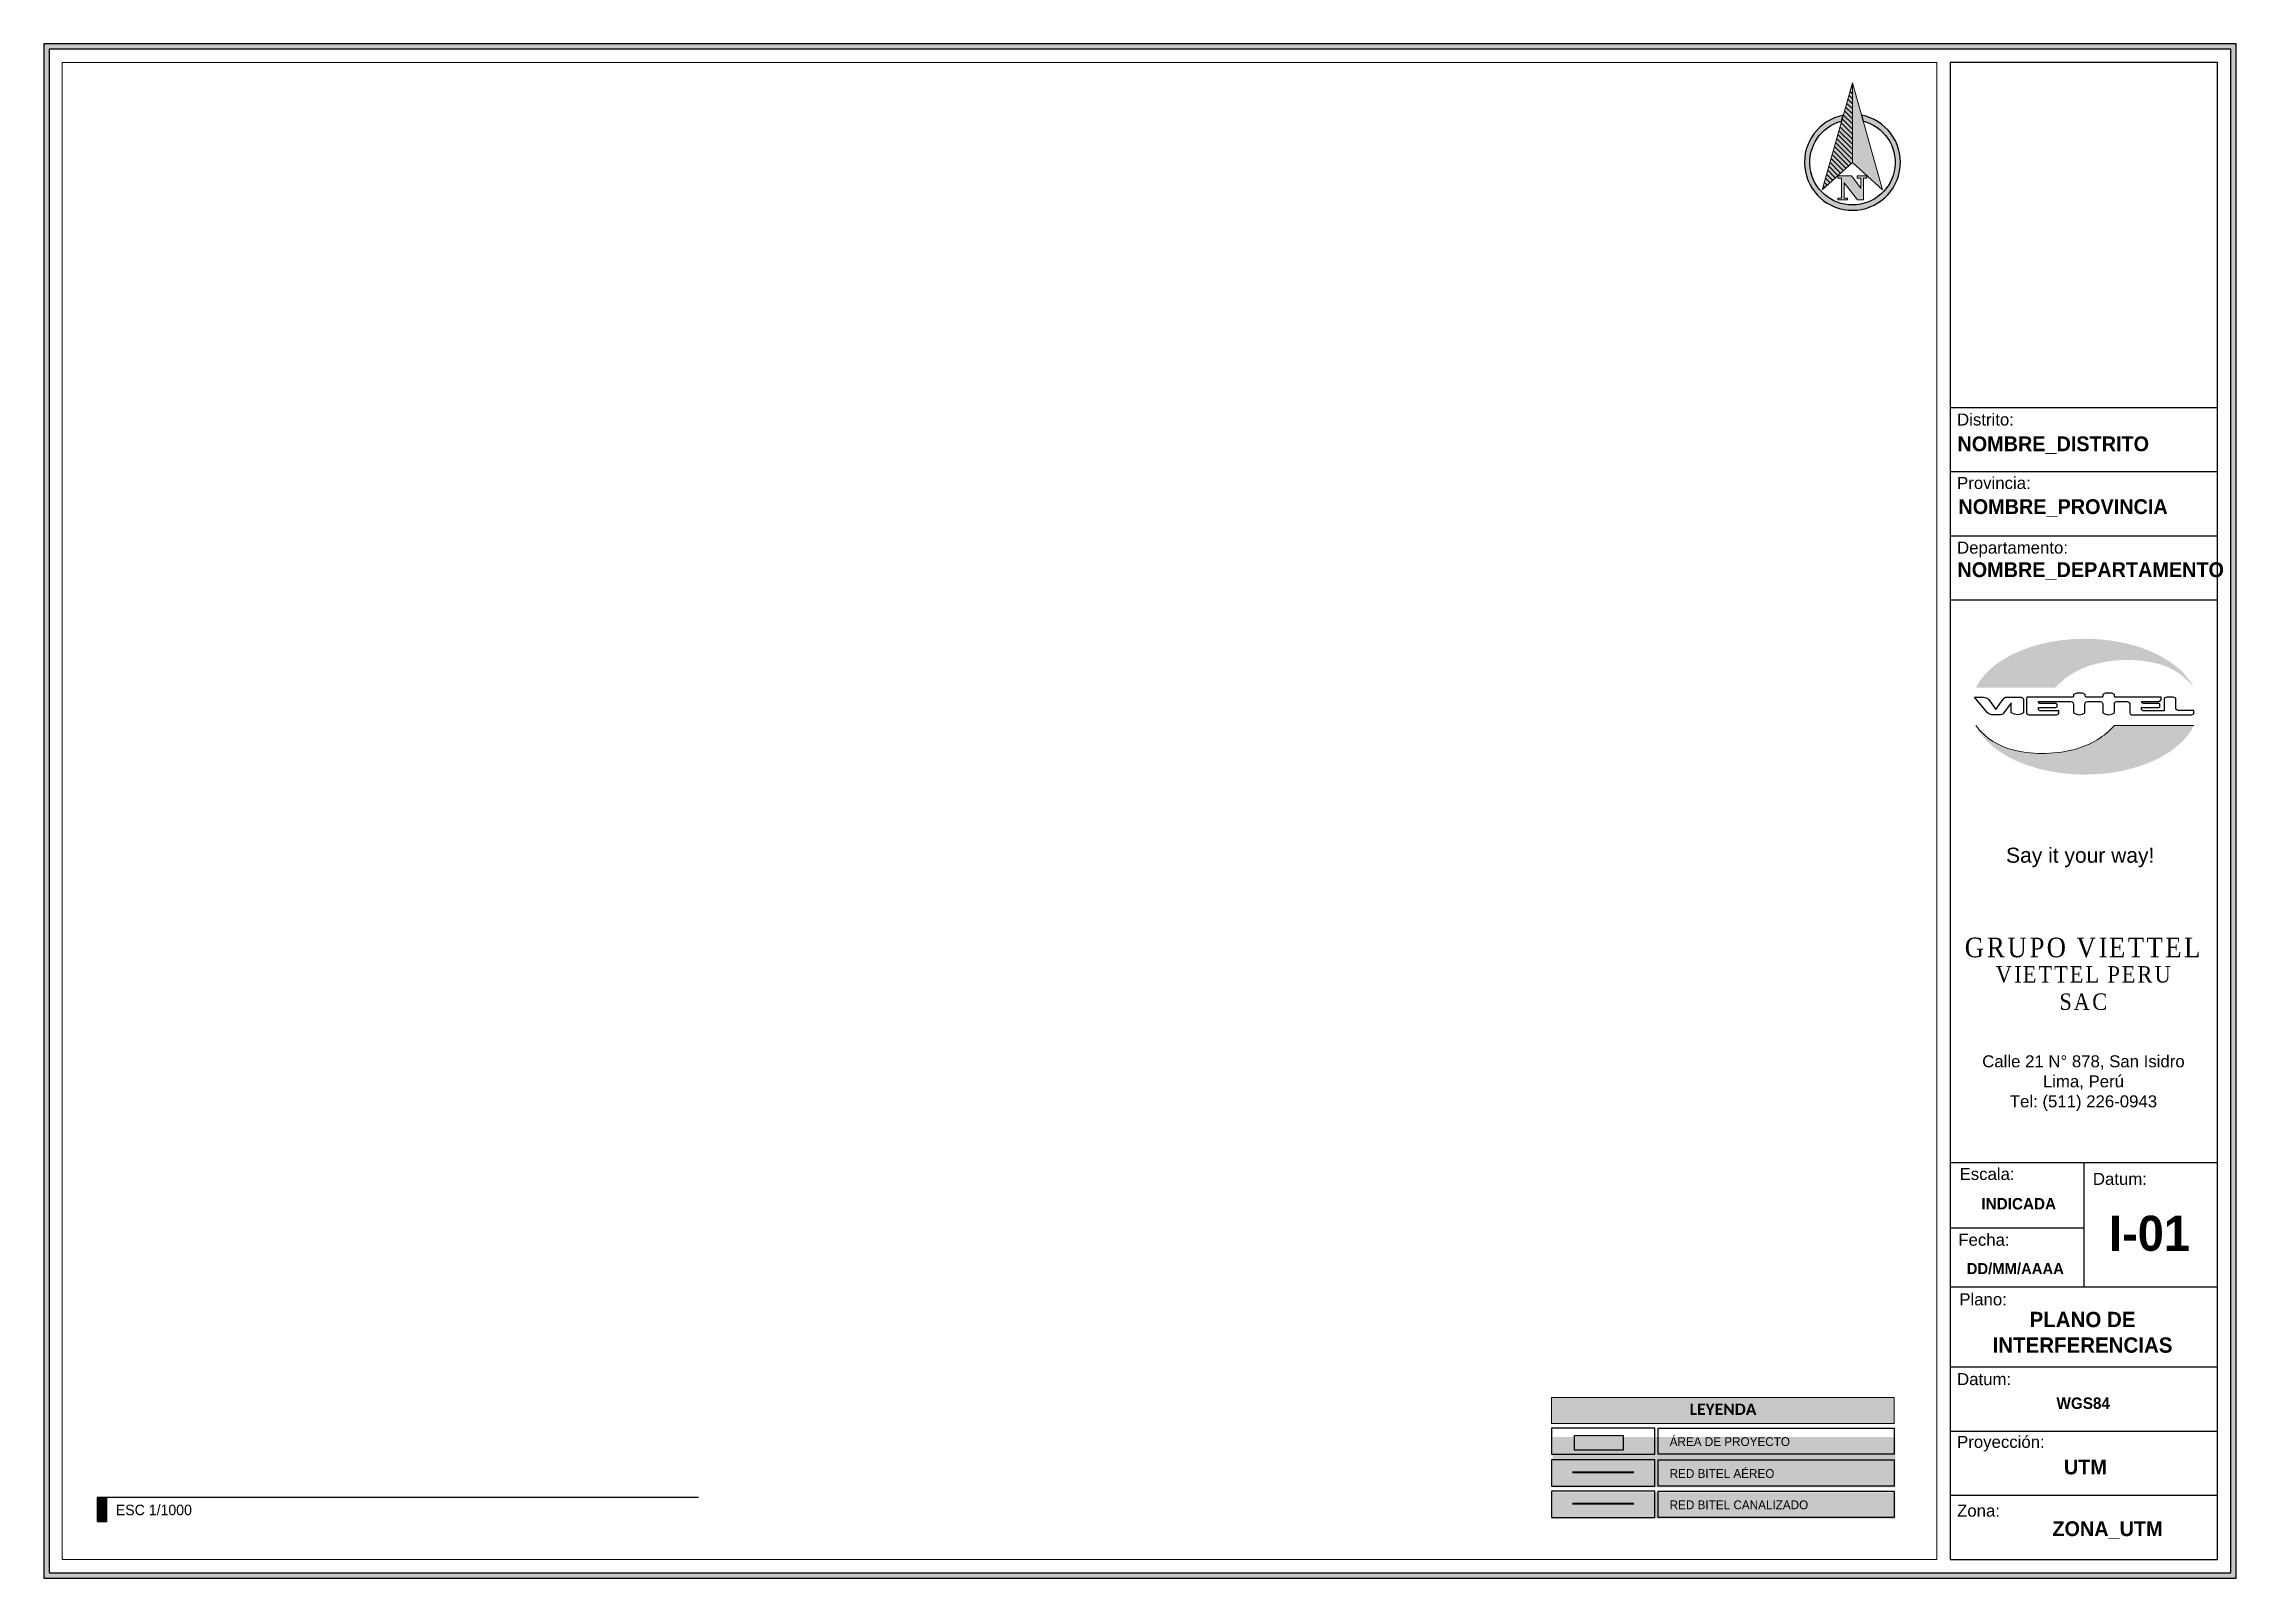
# Paper-space layout 'I-01' of a CAD drawing. Header units: metres, sheet in millimetres. Extents: x 4 to 294, y 2 to 205.
import ezdxf

# ---------------------------------------------------------------- set-up
doc = ezdxf.new("R2010")
doc.units = ezdxf.units.M
doc.styles.add('arial', font='arial.ttf')
doc.styles.add('Coordenadas', font='romans', dxfattribs={"width": 0.9, "height": 8})

# ---------------------------------------------------------------- blocks, each defined once
blk = doc.blocks.new('N')
at = {"true_color": 0xffffff}
h = blk.add_hatch(color=7, dxfattribs=at)
h.dxf.hatch_style = 1
h.paths.add_polyline_path([(331.4912634557687, 252.9935217273493), (340.2174112811866, 283.8750189016431), (348.8868958090368, 252.9935217273493), (340.2174112811866, 260.869720089137)])
at = {"true_color": 0x000000}
h = blk.add_hatch(dxfattribs=at)
h.set_pattern_fill('ANSI31', color=18, scale=0.325864074311962, angle=90.00000000000006)
h.set_pattern_definition([(135.0000000000001, (74.93302663058653, 57.17867552360326), (-0.7315857119941314, -0.7315857119941339), [])])
h.paths.add_polyline_path([(331.4912634557687, 252.9935217273493), (340.2174112811866, 260.869720089137), (340.2174112811866, 283.8750189016431)])
at = {"true_color": 0xc7c8ca}
h = blk.add_hatch(color=9, dxfattribs=at)
h.dxf.hatch_style = 1
edge = h.paths.add_edge_path()
edge.add_arc((340.2457580967624, 260.8980638544897), 13.85419111132999, 101.1542420021554, 439.1750990732233)
edge.add_line((342.8476888197987, 274.5057296301389), (343.3171577895699, 272.8334382018732))
edge.add_arc((340.2457237548071, 260.8980529834332), 12.32424956508326, -255.16987421571548, 75.56871351311958, ccw=False)
edge.add_line((337.0912818861421, 272.8117687698563), (337.5656527540009, 274.4905487892232))
at = {"true_color": 0x636466}
h = blk.add_hatch(color=251, dxfattribs=at)
h.dxf.hatch_style = 1
h.paths.add_polyline_path([(339.9340947933475, 257.0166158547118), (336.0243272611792, 257.0166158547118), (336.0243272611792, 256.3366562837109), (337.100929914964, 256.3366562837108), (337.100929914964, 250.5569999318237), (336.0243272611792, 250.5569999318237), (336.0243272611792, 250.0470302537601), (338.8008288419949, 250.0470302537601), (338.8008288419949, 250.5569999318237), (337.8942160809136, 250.5569999318237), (337.8942160809136, 254.9767371422076), (341.7473203155102, 250.0470302537601), (343.4472192425411, 250.0470302537601), (343.4472192425411, 256.3366562837109), (344.3538320036223, 256.3366562837109), (344.3538320036223, 257.0166158547118), (341.5773304228106, 257.0166158547117), (341.5773304228106, 256.3366562837108), (342.7105963741632, 256.3366562837109), (342.7105963741632, 253.4468281077672)])
at = {"color": 7, "lineweight": 5}
for points in [[(331.4912634557687, 252.9935217273493), (340.2174112811866, 283.8750189016431), (348.8868958090368, 252.9935217273493), (340.2174112811866, 260.869720089137)], [(339.9340947933475, 257.0166158547118), (336.0243272611792, 257.0166158547118), (336.0243272611792, 256.3366562837109), (337.100929914964, 256.3366562837108), (337.100929914964, 250.5569999318237), (336.0243272611792, 250.5569999318237), (336.0243272611792, 250.0470302537601), (338.8008288419949, 250.0470302537601), (338.8008288419949, 250.5569999318237), (337.8942160809136, 250.5569999318237), (337.8942160809136, 254.9767371422076), (341.7473203155102, 250.0470302537601), (343.4472192425411, 250.0470302537601), (343.4472192425411, 256.3366562837109), (344.3538320036223, 256.3366562837109), (344.3538320036223, 257.0166158547118), (341.5773304228106, 257.0166158547117), (341.5773304228106, 256.3366562837108), (342.7105963741632, 256.3366562837109), (342.7105963741632, 253.4468281077672)]]:
    blk.add_lwpolyline(points, close=True, dxfattribs=at)
blk.add_lwpolyline([(340.2174112811866, 260.869720089137), (340.2174112811866, 283.8750189016431)], dxfattribs=at)
blk.add_lwpolyline([(337.5656527540009, 274.4905487892232, 10.39531305954802), (342.8476888197987, 274.5057296301389), (343.3171577895699, 272.8334382018732, -7.789659092219981), (337.0912818861421, 272.8117687698563)], format="xyb", close=True)
blk = doc.blocks.new('N-1')
at = {"lineweight": 20}
blk.add_blockref('N', (-340.2174112811866, -283.8750189016431), dxfattribs=at)

psp = doc.layouts.new('I-01')

# ---------------------------------------------------------------- hatches: boundary and pattern name
h = psp.add_hatch(color=256)
h.dxf.hatch_style = 1
h.paths.add_polyline_path([(293.6807494957471, 204.6234965116831), (4.449173308273728, 204.6234965116831), (4.449173308273728, 2.161533991484982), (293.6807494957471, 2.161533991484982)])
h.paths.add_polyline_path([(292.9753066680752, 203.9180536840113), (5.154616135945643, 203.9180536840113), (5.154616135945601, 2.86697681915685), (292.9753066680752, 2.86697681915685)], flags=16)
h = psp.add_hatch(color=256)
h.dxf.hatch_style = 1
edge = h.paths.add_edge_path()
edge.add_spline(control_points=[(269.7979422458824, 119.6458286087765), (271.8554686952491, 121.8767135925167), (274.7776578264322, 122.6959044018627)], knot_values=[1, 1, 1, 1.552482069920366, 1.552482069920366, 1.552482069920366], weights=[1, 0.9620874573246094, 1], degree=2, periodic=0)
edge.add_spline(control_points=[(274.7776578264322, 122.6959044018627), (278.8528148364861, 123.8533685887575), (282.9836570369683, 122.913809801214)], knot_values=[1.552482069920366, 1.552482069920366, 1.552482069920366, 2.052868131521826, 2.052868131521826, 2.052868131521826], weights=[1, 0.9688646470753127, 1], degree=2, periodic=0)
edge.add_spline(control_points=[(282.9836570369683, 122.913809801214), (286.1430475257964, 122.2215933002817), (288.0991528908155, 119.6458286087766)], knot_values=[2.052868131521826, 2.052868131521826, 2.052868131521826, 2.75846739789448, 2.75846739789448, 2.75846739789448], weights=[1, 0.9384090446462783, 1], degree=2, periodic=0)
edge.add_spline(control_points=[(288.0991528908155, 119.6458286087766), (284.9712463315423, 126.1125450451302), (273.7194682655626, 126.1125450451288), (262.4676901995828, 126.1125450451274), (259.3397836403164, 119.6458286087765)], knot_values=[2.75846739789448, 2.75846739789448, 2.75846739789448, 4.047560435898009, 4.047560435898009, 5.33665347390153, 5.33665347390153, 5.33665347390153], weights=[1, 0.7993723168362034, 1, 0.7993723168362034, 1], degree=2, periodic=0)
edge.add_spline(control_points=[(259.3397836403164, 119.6458286087765), (264.5688629430994, 119.6458286087765), (269.7979422458824, 119.6458286087765)], knot_values=[0, 0, 0, 1, 1, 1], weights=[1, 1, 1], degree=2, periodic=0)
edge = h.paths.add_edge_path()
edge.add_ellipse((273.7194682655633, 117.1559708185016), major_axis=(14.96974199097202, 0), ratio=0.5983118634929533, start_angle=189.8234253769219, end_angle=350.1765746230923)
edge.add_line((288.0991528908124, 114.6661130282267), (277.6409942852465, 114.6661130282267))
edge.add_arc((269.7716037944102, 121.9239856632146), 10.70532679944761, 285.6600239326603, 317.31491479575186, ccw=False)
edge.add_arc((268.1319290887598, 127.5628034913707), 16.57752580978911, 257.1860929563555, 285.85610241329096, ccw=False)
edge.add_arc((266.3352582800536, 119.9786656533872), 8.784069719119385, 217.2140194290104, 257.6418794196527, ccw=False)
at = {"true_color": 0xffffff}
h = psp.add_hatch(color=7, dxfattribs=at)
h.dxf.hatch_style = 1
h.paths.add_polyline_path([(248.5551456545632, 22.56203519867633), (203.3451589428974, 22.56203519867633), (203.3451589428974, 26.00213779333619), (248.5551456545632, 26.00213779333619)])
h = psp.add_hatch(color=7, dxfattribs=at)
h.dxf.hatch_style = 1
h.paths.add_polyline_path([(248.734953592206, 17.34339224885404), (203.5249668805402, 17.34339224885404), (203.5249668805402, 20.78349484351391), (248.734953592206, 20.78349484351391)])
h = psp.add_hatch(color=7, dxfattribs=at)
h.dxf.hatch_style = 1
h.paths.add_polyline_path([(248.734953592206, 14.16561842833688), (203.5249668805402, 14.16561842833688), (203.5249668805402, 17.60572102299674), (248.734953592206, 17.60572102299674)])
h = psp.add_hatch(color=256)
h.dxf.hatch_style = 1
h.paths.add_polyline_path([(12.75449200392013, 12.7898361892118), (11.48739649449918, 12.7898361892118), (11.48739649449918, 9.622097415659452), (12.75449200392012, 9.622097415659452)])
h = psp.add_hatch(color=7, dxfattribs=at)
h.dxf.hatch_style = 1
h.paths.add_polyline_path([(248.734953592206, 10.03266383856261), (203.5249668805402, 10.03266383856261), (203.5249668805402, 13.47276643322247), (248.734953592206, 13.47276643322247)])

# ---------------------------------------------------------------- linework, layer by layer
for p, q in [((255.9395582153018, 156.6533842299957), (291.2116995988956, 156.6533842299957)), ((255.9395582153018, 148.1880702979332), (291.2116995988956, 148.1880702979332)), ((255.9395582153018, 139.7227563658707), (291.2116995988956, 139.7227563658707)), ((255.9395582153018, 131.2574424338082), (291.2116995988956, 131.2574424338083)), ((255.9395582153018, 57.00818727212144), (291.2116995988955, 57.00818727212147)), ((273.5756289070986, 57.00818727212147), (273.5756289070987, 40.6081680996021)), ((255.9395582153018, 48.36803920399271), (273.5756289070987, 48.36803920399271)), ((255.9395582153018, 40.60816809960209), (291.2116995988955, 40.6081680996021)), ((255.9395582153018, 30.02652568452397), (291.2116995988955, 30.02652568452401)), ((255.9395582153018, 21.56121175246149), (291.2116995988956, 21.5612117524615)), ((255.9395582153018, 13.09589782039899), (291.2116995988956, 13.09589782039901))]:
    psp.add_line(p, q)
at = {"color": 18, "lineweight": 13, "true_color": 0x000000}
psp.add_line((277.6409942852466, 114.6661130282267), (288.0991528908126, 114.6661130282267), dxfattribs=at)
at = {"color": 5, "lineweight": 40}
psp.add_line((214.2030358524557, 16.08926285186351), (206.1249479443183, 16.08926285186351), dxfattribs=at)
at = {"color": 3, "lineweight": 40}
psp.add_line((214.2030358524557, 11.95630826208923), (206.1249479443183, 11.95630826208923), dxfattribs=at)
for points in [[(293.6807494957471, 204.6234965116831), (4.449173308273728, 204.6234965116831), (4.449173308273728, 2.161533991484982), (293.6807494957471, 2.161533991484982)], [(292.9753066680752, 203.9180536840113), (5.154616135945643, 203.9180536840113), (5.154616135945601, 2.86697681915685), (292.9753066680752, 2.86697681915685)], [(291.2116995988956, 202.1544466148316), (255.9395582153018, 202.1544466148316), (255.9395582153018, 4.630583888336539), (291.2116995988955, 4.630583888336539)], [(203.3451589428974, 18.52914405129975), (216.9828248538767, 18.52914405129975), (216.9828248538767, 21.96924664595965), (203.3451589428974, 21.96924664595965)], [(248.5551456545632, 18.52914405129975), (217.436177480982, 18.52914405129975), (217.436177480982, 21.96924664595965), (248.5551456545632, 21.96924664595965)], [(203.3451589428974, 14.31800564403772), (216.9828248538767, 14.31800564403772), (216.9828248538767, 17.75810823869763), (203.3451589428974, 17.75810823869763)], [(248.5551456545632, 14.31800564403772), (217.436177480982, 14.31800564403772), (217.436177480982, 17.75810823869763), (248.5551456545632, 17.75810823869763)], [(203.3451589428974, 10.18505105426345), (216.9828248538767, 10.18505105426345), (216.9828248538767, 13.62515364892336), (203.3451589428974, 13.62515364892336)], [(248.5551456545632, 10.18505105426345), (217.436177480982, 10.18505105426345), (217.436177480982, 13.62515364892336), (248.5551456545632, 13.62515364892336)]]:
    psp.add_lwpolyline(points, close=True)
at = {"linetype": 'Continuous'}
psp.add_lwpolyline([(283.616652981911, 117.1559708185014), (283.6166529819109, 117.529449487043), (283.4921600923975, 117.5916959317996), (281.4380274154179, 117.5916959317996), (281.2512880811445, 117.6539423765564), (281.2512880811446, 117.8406817108277), (283.4921600923976, 117.8406817108277), (283.6788994266667, 117.9651746003413), (283.8033923161822, 118.0896674898544), (283.8033923161822, 118.4008997136394), (277.7032407300045, 118.4008997136394), (277.640994285249, 118.5253926031532), (277.640994285249, 118.7743783821803), (277.2675156167065, 118.9611177164509), (276.4583118348638, 118.9611177164509), (276.084833166325, 118.7743783821803), (276.0848331663251, 118.5253926031532), (276.0225867215696, 118.4008997136394), (273.9062075998379, 118.4008997136394), (273.7817147103206, 118.5253926031532), (273.7817147103206, 118.7743783821803), (273.4082360417799, 118.9611177164509), (272.5990322599411, 118.9611177164509), (272.2255535914007, 118.7743783821803), (272.2255535914007, 118.5253926031532), (272.1633071466449, 118.4008997136394), (266.0631555604693, 118.4008997136394), (266.0009091157174, 118.2141603793684), (266.0009091157174, 116.3467670366624), (266.0631555604693, 116.2222741471486), (266.3121413394982, 116.0977812576387), (269.9846815801517, 116.0977812576351), (270.2336673591806, 116.2222741471486), (270.2959138039385, 116.3467670366624), (270.2959138039383, 116.5957528156901), (267.7438095689087, 116.5957528156901), (267.6815631241509, 116.6780484495575), (267.619316679395, 116.7824921499607), (267.619316679395, 117.0314779289877), (269.86018869064, 117.0314779289877), (270.0469280249075, 117.1559708185014), (270.0469280249075, 117.4672030422863), (269.9224351353957, 117.5916959317996), (267.7438095689087, 117.5916959317996), (267.619316679395, 117.6539423765564), (267.619316679395, 117.8406817108277), (271.8520749228582, 117.8406817108277), (272.0388142571315, 117.7784352660707), (272.1633071466448, 117.6539423765564), (272.2255535914007, 117.4672030422863), (272.2255535914007, 116.3467670366624), (272.5990322599411, 116.1600277023921), (272.9725109284836, 116.0977812576351), (273.4082360417799, 116.1600277023921), (273.7194682655645, 116.3467670366624), (273.7194682655647, 117.4672030422863), (273.7817147103206, 117.6539423765564), (273.9062075998379, 117.7784352660707), (273.9062075998379, 117.7784352660707), (274.0929469341072, 117.8406817108277), (275.7736009425445, 117.8406817108277), (275.9603402768139, 117.7784352660707), (276.0848331663251, 117.529449487043), (276.084833166325, 116.3467670366624), (276.4583118348638, 116.1600277023921), (276.8940369481661, 116.0977812576351), (277.2675156167065, 116.1600277023921), (277.6409942852489, 116.3467670366624), (277.640994285249, 117.6539423765564), (277.6409942852489, 117.6539423765564), (277.7654871747644, 117.7784352660707), (277.9522265090336, 117.8406817108277), (279.3216482936823, 117.8406817108277), (279.4461411831937, 117.7784352660707), (279.5706340727112, 117.6539423765564), (279.632880517467, 117.529449487043), (279.632880517467, 116.3467670366624), (279.6951269622268, 116.1600277023921), (279.8818662964961, 116.0977812576351), (287.7871647806163, 116.0977812576351), (287.9739041148856, 116.1600277023921), (288.0983970044011, 116.2222741471486), (288.0983970044011, 116.6579992604472), (286.0442643274254, 116.6579992604472), (285.8575249931521, 116.7202457052037), (285.7330321036367, 116.8447385947177), (285.7330321036367, 118.2764068241253), (285.3595534351, 118.4008997136394), (284.5503496532614, 118.4008997136394), (284.1768709847189, 118.2764068241253), (284.1768709847189, 116.5957528156901), (281.3757809706579, 116.5957528156901), (281.2512880811445, 116.7202457052037), (281.1890416363848, 116.7824921499607), (281.1890416363848, 117.0314779289877), (283.4921600923976, 117.0314779289877), (283.6166529819109, 117.1559708185014), (283.5544065371534, 117.0937243737449)], dxfattribs=at)
for points in [[(265.6274304471769, 116.3467670366624), (265.6274304471769, 116.3467670366624), (265.2539517786305, 116.1600277023921), (264.8182266653342, 116.0977812576351), (264.4447479967916, 116.1600277023921), (264.0090228834935, 116.3467670366624), (264.0090228834935, 117.6539423765564), (264.0090228834935, 117.6539423765564), (262.888586877874, 116.1600277023921), (262.5773546540852, 116.0977812576351), (261.3946722037041, 116.0977812576351), (261.1456864246788, 116.1600277023921), (260.8967006456519, 116.3467670366624), (259.1738796907669, 118.4008997136394), (260.33648264284, 118.4008997136394), (260.7099613113826, 118.3386532688817), (261.0211935351635, 118.1519139346114), (261.9548902065176, 116.7824921499607), (262.9508333226296, 118.1519139346114), (263.0753262121434, 118.2764068241253), (263.2620655464123, 118.4008997136394), (265.3161982233862, 118.4008997136394), (265.5029375576595, 118.3386532688817), (265.6274304471769, 118.2141603793684)], [(266.3121413394982, 116.0977812576387), (266.3121413394982, 116.0977812576387)], [(277.7032407300047, 117.6539423765564), (277.7032407300047, 117.6539423765564)], [(256.6736428433153, 103.5546693103572), (256.6736428433153, 103.5546693103572)]]:
    psp.add_lwpolyline(points, close=True, dxfattribs=at)
at = {"color": 18, "lineweight": 13, "true_color": 0x000000}
for points in [[(259.3397836403133, 114.6661130282267, 0.1782525521066455), (264.4552794941605, 111.3981318357894, 0.1257531770670498), (272.6612787046966, 111.6160372351407, 0.1390055931677653), (277.6409942852466, 114.6661130282267)], [(259.3397836403133, 114.6661130282267, 0.1782525521066455), (264.4552794941605, 111.3981318357894, 0.1257531770670498), (272.6612787046966, 111.6160372351407, 0.1390055931677653), (277.6409942852466, 114.6661130282267)], [(259.3397836403132, 114.6661130282267, 0.1782525521066455), (264.4552794941605, 111.3981318357894, 0.1257531770670498), (272.6612787046966, 111.6160372351407, 0.1390055931677653), (277.6409942852465, 114.6661130282267)], [(259.3397836403132, 114.6661130282267, 0.1782525521066455), (264.4552794941605, 111.3981318357894, 0.1257531770670498), (272.6612787046966, 111.6160372351407, 0.1390055931677653), (277.6409942852465, 114.6661130282267)]]:
    psp.add_lwpolyline(points, format="xyb", dxfattribs=at)
at = {"lineweight": 15}
psp.add_lwpolyline([(248.5551456545632, 22.56203519867633), (203.3451589428974, 22.56203519867633), (203.3451589428974, 26.00213779333619), (248.5551456545632, 26.00213779333619)], close=True, dxfattribs=at)
at = {"color": 6}
psp.add_lwpolyline([(206.3974019594014, 20.98267428896999), (212.8183022044108, 20.98267428896999), (212.8183022044108, 19.03837673351035), (206.3974019594014, 19.03837673351035)], close=True, dxfattribs=at)
at = {"flags": 128}
psp.add_lwpolyline([(90.8075746033691, 12.7898361892118), (11.48739649449918, 12.7898361892118), (11.48739649449918, 9.622097415659457), (12.75449200392012, 9.622097415659457), (12.75449200392012, 12.7898361892118)], dxfattribs=at)

# ---------------------------------------------------------------- block references
at = {"xscale": 0.4565697207497236, "yscale": 0.4565697207497236, "zscale": 0.4565697207497236}
psp.add_blockref('N-1', (243.0470181885221, 199.477096747154), dxfattribs=at)

# ---------------------------------------------------------------- texts
at = {"linetype": 'Continuous', "char_height": 1.583656979754293, "attachment_point": 7, "style": 'arial'}
for s, insert in [('Distrito:', (256.8632199182204, 154.23751066109)), ('Provincia:', (256.8632199182204, 145.8658214217097)), ('Departamento:', (256.8632199182204, 136.8792519709515)), ('Escala:', (257.1960362688427, 54.6854809965421)), ('Datum:', (274.780035180679, 54.03435193254582)), ('Datum:', (256.8632199182204, 27.61065211561823))]:
    psp.add_mtext(s, dxfattribs=dict(at, insert=insert))
at = {"linetype": 'Continuous', "style": 'arial'}
for s, width, gutter_width, heights, insert, char_height, attachment_point in [('{\\fCentury Gothic|b1|i0|c0|p34;\\H0.91667x;NOMBRE_DISTRITO}', 29.99174542695698, 23.79724611291422, [0], (256.9085642949719, 150.5220496544724), 2.133300000000001, 7), ('\\pxt2;{\\fCentury Gothic|b1|i0|c0|p34;\\H0.91667x;NOMBRE_PROVINCIA}', 24.50022355174758, 23.79724611291422, [0], (257.0421276279201, 142.2301372447038), 2.133300000000001, 7), ('{\\fCentury Gothic|b1|i0|c0|p34;\\H0.91667x;NOMBRE_DEPARTAMENTO}', 13.29682773025514, 11.64844386241535, [0], (256.9085642949719, 133.9082254005014), 2.133333711640543, 7), ('\\pxqc;Say it your way!', 33.03650293964525, 20.83244686801877, [0], (256.5891949735799, 95.96873407748828), 1.984163892069901, 7), ('\\pxqc;Calle 21 N° 878, San Isidro\\PLima, Perú\\PTel: (511) 226-0943', 26.64417528121866, 14.6732777411225, [0], (260.2114714142934, 63.8126198778556), 1.583656979754293, 7), ('\\pxt2;{\\fCentury Gothic|b1|i0|c0|p34;\\H0.91667x;INDICADA}', 7.044283162189506, 19.44884002836795, [0], (260.0742704867337, 50.79361493059596), 1.643028288773943, 7), ('\\pxqc;{\\fCentury Gothic|b1|i0|c0|p34;I-01}', 10.56424040482914, 38.06472958919528, [0], (276.9667659790118, 45.28703688095196), 4.637822322881921, 7), ('{\\fCentury Gothic|b1|i0|c0|p34;\\H0.91667x;DD/MM/AAAA}', 10.94293520658812, 8.71265839797243, [1.287877953948626], (258.1331593877083, 42.23590067273256), 1.59566445938544, 7), ('{\\fMicrosoft Sans Serif|b0|i0|c0|p34;Plano:}', 11.64256793773134, 13.48508484488803, [1.828673169961619], (257.156185422097, 38.13756089275365), 1.583656979754293, 7), ('\\pxqc;{\\fCentury Gothic|b1|i0|c0|p34;PLANO DE INTERFERENCIAS}', 27.58567035779912, 16.59802925430997, [9.387868761943821], (259.6191415335677, 31.8832479333722), 2.022310717093244, 7), ('{\\fCalibri|b1|i0|c0|p34;\\H1.16667x;LEYENDA}', 8.886926846527121, 5.739525714609987, [0], (221.5748703418868, 25.2015591589101), 1.285186733135142, 1), ('\\pxt2;{\\fCentury Gothic|b1|i0|c0|p34;\\H0.91667x;WGS84}', 7.044283162189506, 19.44884002836795, [0], (269.9785003916133, 24.4738638934923), 1.643028288773943, 7), ('\\pxt32;{\\fCentury Gothic|b0|i0|c0|p34;\\H1.16667x;ÁREA DE PROYECTO}', 23.05523480741761, 4.421488032184478, [0], (218.9401879816739, 20.75735985367295), 0.9900535413953504, 1), ('\\pxt2;{\\fCentury Gothic|b1|i0|c0|p34;\\H0.91667x;UTM}', 5.28446995863015, 11.64844386241535, [0], (270.962626943357, 15.83214442411042), 2.133333711640543, 7), ('{\\fCentury Gothic|b0|i0|c0|p34;\\H1.16667x;RED BITEL AÉREO}', 33.59289320712171, 4.421488032184478, [0], (218.9401879816739, 16.54840718141746), 0.9900535413953504, 1), ('{\\fCentury Gothic|b0|i0|c0|p34;\\H1.16667x;ESC 1/1000}', 40.45222963050449, 5.324312141966259, [0], (13.95238405190113, 11.8587815564831), 1.192212678916509, 1), ('{\\fCentury Gothic|b0|i0|c0|p34;\\H1.16667x;RED BITEL CANALIZADO}', 33.59289320712171, 4.421488032184478, [0], (218.9401879816739, 12.41545259164319), 0.9900535413953504, 1), ('\\pxt2;{\\fCentury Gothic|b1|i0|c0|p34;\\H0.91667x;ZONA_UTM}', 8.493667181245506, 11.64844386241535, [0], (269.4431503561905, 7.366830492047952), 2.133333711640543, 7)]:
    psp.add_mtext_dynamic_manual_height_columns(s, width=width, gutter_width=gutter_width, heights=heights, dxfattribs=dict(at, insert=insert, char_height=char_height, attachment_point=attachment_point))
at = {"attachment_point": 1, "style": 'Coordenadas'}
for s, width, gutter_width, insert, char_height in [('\\pxqc;{\\fTimes New Roman|b0|i0|c0|p18;\\T1.15;GRUPO VIETTEL}', 51.42381027291603, 19.44488970667, (247.8622764748928, 86.68333802456797), 2.592651960889333), ('\\pxqc;{\\fTimes New Roman|b0|i0|c0|p18;\\T1.15;VIETTEL PERU SAC}', 28.89223640538023, 16.23350470782633, (259.2142906888453, 82.91985924613809), 2.164467294376843)]:
    psp.add_mtext_dynamic_manual_height_columns(s, width=width, gutter_width=gutter_width, heights=[0], dxfattribs=dict(at, insert=insert, char_height=char_height))
at = {"linetype": 'Continuous', "char_height": 1.583656979754293, "attachment_point": 7, "style": 'arial'}
for s, insert, width in [('Fecha:', (257.0305472374402, 45.99875818029458), 9.536142819848427), ('Proyección:', (256.8632199182204, 18.87521830180329), 9.536142819848427), ('Zona:', (256.8632199182204, 10.25239342547971), 6.094443544611602)]:
    psp.add_mtext(s, dxfattribs=dict(at, insert=insert, width=width))

# ---------------------------------------------------------------- viewports
at = {"layer": '0', "view_target_point": (368107.5587720644, 8480243.406945024), "view_twist_angle": 0.0833007632360263}
psp.add_viewport(center=(130.5256231973447, 103.3925152515841), size=(247.3006558975547, 197.523862726495), view_center_point=(-303305.0776008995, -175413.7726221404), view_height=582059.998136554, dxfattribs=at)

doc.saveas('drawing.dxf')
